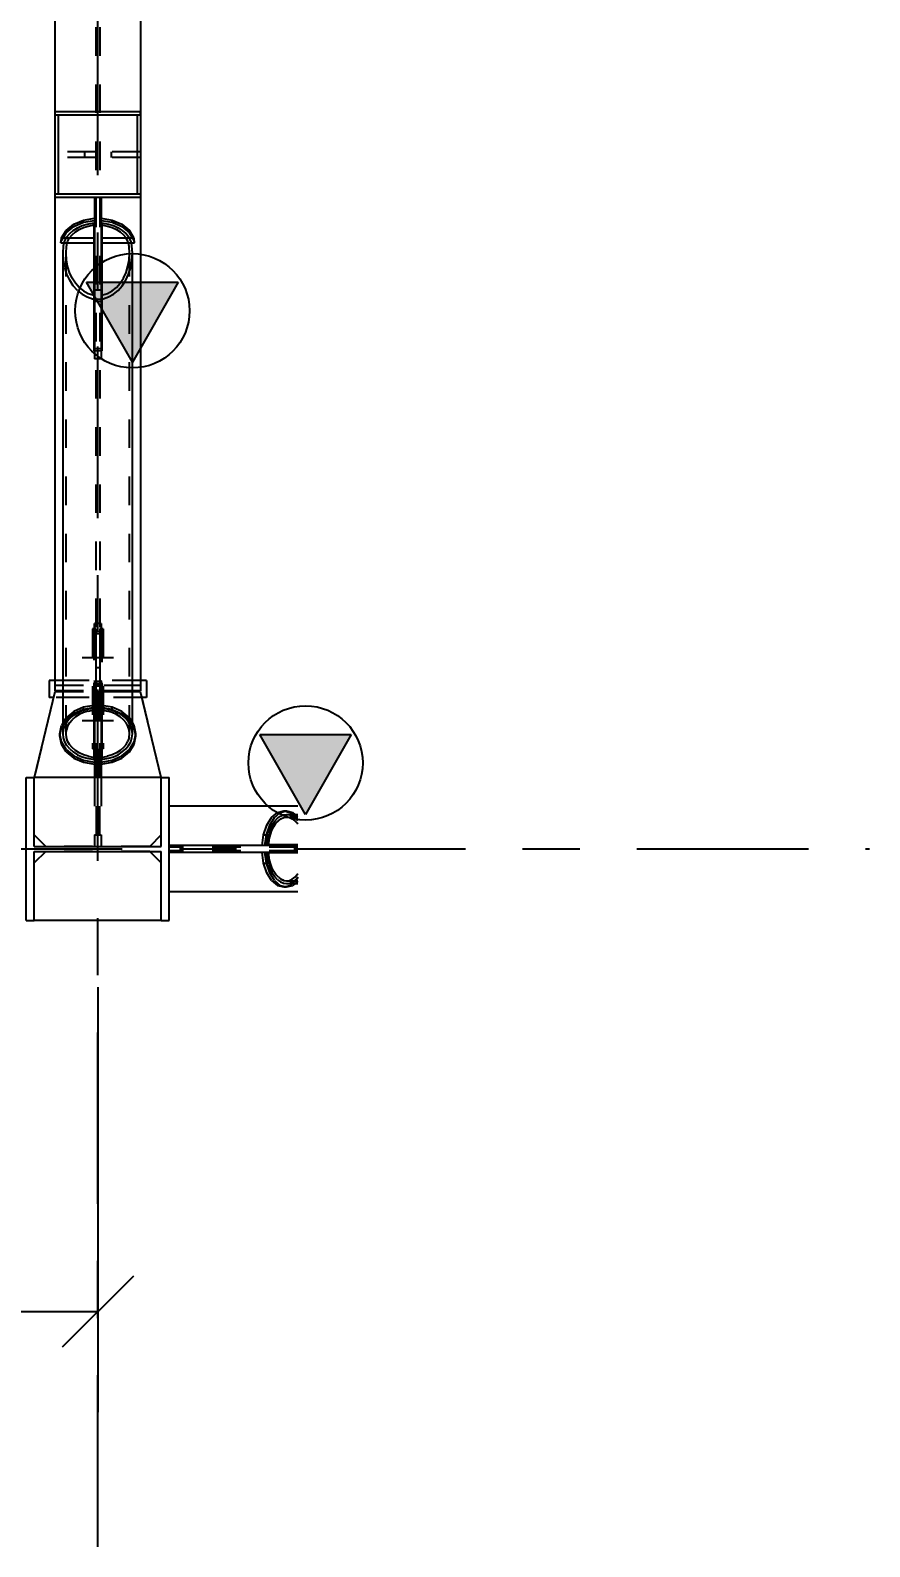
# Model space of a CAD drawing. Header units: millimetres. Extents: x 0 to 594, y 0 to 420.
# Drawn here: x 536.05 to 550.73, y 288.24 to 314.78 of the extents above; entities that cross this region are included whole.
import ezdxf

# ---------------------------------------------------------------- set-up
doc = ezdxf.new("R2010")
doc.units = ezdxf.units.MM
doc.header["$MEASUREMENT"] = 0
for name, pattern in [('XKITLINE00', [0]), ('XKITLINE02', [4, 2, -2]), ('XKITLINE03', [6, 3, -1, 1, -1]), ('XKITLINE04', [3, 0.5, -0.5, 0.5, -0.5, 0.5, -0.5])]:
    doc.linetypes.add(name, pattern=pattern)
for name, color, linetype in [('dimension', 7, 'Continuous'), ('grid', 7, 'Continuous'), ('part1', 7, 'Continuous')]:
    doc.layers.add(name, color=color, linetype=linetype)
doc.styles.add('STYLE_1', font='ARIAL.TTF', dxfattribs={"height": 0.2})

# ---------------------------------------------------------------- blocks, each defined once
blk = doc.blocks.new('*D34')
at = {"layer": 'dimension', "color": 1, "linetype": 'XKITLINE00'}
for p, q in [((550.668, 1440.434), (550.668, 1429.75)), ((563.668, 1437.188), (563.668, 1429.75)), ((551.29, 1432.132), (550.046, 1430.888)), ((564.29, 1432.132), (563.046, 1430.888)), ((550.668, 1431.51), (563.668, 1431.51))]:
    blk.add_line(p, q, dxfattribs=at)
at = {"layer": 'dimension', "color": 1, "style": 'STYLE_1', "width": 0.9}
blk.add_text('1300', height=2.2, dxfattribs=at).set_placement((553.905, 1432.55))
blk = doc.blocks.new('*D35')
at = {"layer": 'grid', "color": 4, "linetype": 'XKITLINE03'}
blk.add_line((563.668, 1427.395), (563.668, 1483.374), dxfattribs=at)
blk = doc.blocks.new('*D36')
at = {"layer": 'grid', "color": 4, "linetype": 'XKITLINE03'}
blk.add_line((525.097, 1439.605), (577.167, 1439.605), dxfattribs=at)
blk = doc.blocks.new('*D38')
at = {"layer": 'part1', "color": 0, "linetype": 'XKITLINE00'}
for p, q in [((562.418, 1438.355), (562.418, 1440.855)), ((562.418, 1440.855), (562.558, 1440.855)), ((562.558, 1439.65), (562.558, 1440.855)), ((564.778, 1440.855), (564.918, 1440.855)), ((564.778, 1439.65), (564.778, 1440.855)), ((564.918, 1438.355), (564.918, 1440.855)), ((562.558, 1439.65), (564.778, 1439.65)), ((562.558, 1439.56), (564.778, 1439.56)), ((562.558, 1438.355), (562.558, 1439.56)), ((564.778, 1438.355), (564.778, 1439.56)), ((562.418, 1438.355), (562.558, 1438.355)), ((564.778, 1438.355), (564.918, 1438.355))]:
    blk.add_line(p, q, dxfattribs=at)
blk = doc.blocks.new('*D75')
at = {"layer": 'part1', "color": 2, "linetype": 'XKITLINE04'}
for p, q in [((562.918, 1467.385), (562.918, 1442.375)), ((564.418, 1467.385), (562.918, 1467.385)), ((562.918, 1467.305), (562.918, 1467.295)), ((563.701, 1467.295), (562.918, 1467.295)), ((563.636, 1467.385), (563.063, 1467.385)), ((564.273, 1467.295), (563.063, 1467.295)), ((564.273, 1467.385), (563.636, 1467.385)), ((563.636, 1467.305), (563.636, 1466.985)), ((563.701, 1467.305), (563.636, 1467.305)), ((563.701, 1467.285), (563.636, 1467.285)), ((563.701, 1467.305), (563.701, 1466.985)), ((564.418, 1467.295), (563.701, 1467.295)), ((564.418, 1467.295), (564.418, 1442.375)), ((563.636, 1466.985), (563.636, 1466.989)), ((563.636, 1466.985), (563.636, 1442.455)), ((563.701, 1466.985), (563.636, 1466.985)), ((563.701, 1466.985), (563.701, 1466.989)), ((563.701, 1466.985), (563.701, 1442.455)), ((562.918, 1462.005), (562.918, 1460.505)), ((562.918, 1452.505), (562.918, 1451.005)), ((564.418, 1452.505), (564.418, 1451.005)), ((563.701, 1442.775), (563.636, 1442.775)), ((564.418, 1442.775), (564.418, 1442.465)), ((564.418, 1442.465), (562.918, 1442.465)), ((563.728, 1442.465), (563.608, 1442.465)), ((563.701, 1442.475), (563.636, 1442.475)), ((563.701, 1442.455), (563.636, 1442.455)), ((564.273, 1442.465), (563.738, 1442.465)), ((564.418, 1442.455), (564.418, 1442.465)), ((564.418, 1442.375), (562.918, 1442.375)), ((563.608, 1442.375), (563.636, 1442.375)), ((563.728, 1442.375), (563.701, 1442.375)), ((564.273, 1442.375), (563.738, 1442.375))]:
    blk.add_line(p, q, dxfattribs=at)
at = {"layer": 'part1', "color": 0, "linetype": 'XKITLINE00'}
for p, q in [((562.918, 1467.385), (562.918, 1462.005)), ((563.063, 1467.385), (562.918, 1467.385)), ((563.063, 1467.295), (562.918, 1467.295)), ((564.418, 1467.385), (564.273, 1467.385)), ((564.418, 1467.295), (564.273, 1467.295)), ((564.418, 1467.385), (564.418, 1462.005)), ((563.668, 1464.385), (562.868, 1465.785)), ((562.868, 1465.785), (564.468, 1465.785)), ((564.468, 1465.785), (563.668, 1464.385)), ((562.918, 1460.505), (562.918, 1452.505)), ((564.418, 1460.505), (564.418, 1452.505)), ((562.918, 1451.005), (562.918, 1442.375)), ((564.418, 1451.005), (564.418, 1442.375)), ((563.063, 1442.465), (562.918, 1442.465)), ((563.608, 1442.465), (563.598, 1442.465)), ((563.738, 1442.465), (563.728, 1442.465)), ((564.418, 1442.465), (564.273, 1442.465)), ((563.063, 1442.375), (562.918, 1442.375)), ((563.608, 1442.375), (563.598, 1442.375)), ((563.738, 1442.375), (563.728, 1442.375)), ((564.418, 1442.375), (564.273, 1442.375))]:
    blk.add_line(p, q, dxfattribs=at)
blk.add_circle((563.668, 1465.285), 1, dxfattribs=at)
at = {"layer": 'part1', "color": 0}
blk.add_solid([(562.868, 1465.785), (564.468, 1465.785), (562.868, 1465.785), (563.668, 1464.385)], dxfattribs=at)
blk = doc.blocks.new('*D80')
at = {"layer": 'part1', "color": 0, "linetype": 'XKITLINE00'}
for p, q in [((562.918, 1452.505), (562.918, 1451.005)), ((564.418, 1452.505), (562.918, 1452.505)), ((562.978, 1452.445), (562.978, 1451.065)), ((564.358, 1452.445), (562.978, 1452.445)), ((564.358, 1452.445), (564.358, 1451.065)), ((564.418, 1452.505), (564.418, 1451.005)), ((564.418, 1451.005), (562.918, 1451.005)), ((564.358, 1451.065), (562.978, 1451.065))]:
    blk.add_line(p, q, dxfattribs=at)
at = {"layer": 'part1', "color": 2, "linetype": 'XKITLINE04'}
for p, q in [((562.978, 1452.445), (562.918, 1452.445)), ((564.418, 1452.445), (564.358, 1452.445)), ((564.418, 1452.445), (564.418, 1452.505)), ((562.978, 1451.065), (562.918, 1451.065)), ((564.418, 1451.065), (564.358, 1451.065))]:
    blk.add_line(p, q, dxfattribs=at)
blk = doc.blocks.new('*D94')
at = {"layer": 'part1', "color": 0, "linetype": 'XKITLINE02'}
blk.add_line((563.393, 1441.855), (563.943, 1441.855), dxfattribs=at)
blk.add_line((563.393, 1441.855), (563.943, 1441.855), dxfattribs=at)
blk.add_line((563.393, 1441.855), (563.943, 1441.855), dxfattribs=at)
blk = doc.blocks.new('*D95')
at = {"layer": 'part1', "color": 0, "linetype": 'XKITLINE02'}
blk.add_line((563.393, 1442.955), (563.943, 1442.955), dxfattribs=at)
blk.add_line((563.393, 1442.955), (563.943, 1442.955), dxfattribs=at)
blk.add_line((563.393, 1442.955), (563.943, 1442.955), dxfattribs=at)
blk = doc.blocks.new('*D96')
at = {"layer": 'part1', "color": 2, "linetype": 'XKITLINE04'}
for p, q in [((563.638, 1442.355), (563.638, 1439.65)), ((563.638, 1442.355), (563.698, 1442.355)), ((563.638, 1442.355), (563.698, 1442.355)), ((563.698, 1442.355), (563.698, 1439.65)), ((563.638, 1442.055), (563.698, 1442.055)), ((563.638, 1442.055), (563.698, 1442.055)), ((563.638, 1439.85), (563.698, 1439.85)), ((563.638, 1439.85), (563.698, 1439.85)), ((563.638, 1439.65), (563.698, 1439.65)), ((563.638, 1439.65), (563.698, 1439.65))]:
    blk.add_line(p, q, dxfattribs=at)
blk = doc.blocks.new('*D97')
at = {"layer": 'part1', "color": 2, "linetype": 'XKITLINE04'}
for p, q in [((562.918, 1442.355), (562.558, 1440.855)), ((564.418, 1442.355), (562.918, 1442.355)), ((564.778, 1440.855), (564.418, 1442.355)), ((562.558, 1439.85), (562.558, 1440.855)), ((564.778, 1439.85), (564.778, 1440.855)), ((562.758, 1439.65), (562.558, 1439.85)), ((564.778, 1439.85), (564.578, 1439.65)), ((564.578, 1439.65), (562.758, 1439.65))]:
    blk.add_line(p, q, dxfattribs=at)
blk = doc.blocks.new('*D98')
at = {"layer": 'part1', "color": 2, "linetype": 'XKITLINE04'}
for p, q in [((562.818, 1442.555), (562.818, 1442.255)), ((564.518, 1442.555), (562.818, 1442.555)), ((564.518, 1442.555), (564.518, 1442.255)), ((564.518, 1442.255), (562.818, 1442.255))]:
    blk.add_line(p, q, dxfattribs=at)
blk = doc.blocks.new('*D99')
at = {"layer": 'part1', "color": 2, "linetype": 'XKITLINE04'}
for p, q in [((563.576, 1443.455), (563.576, 1441.355)), ((563.636, 1443.455), (563.576, 1443.455)), ((563.636, 1443.455), (563.636, 1441.355)), ((563.636, 1441.355), (563.576, 1441.355))]:
    blk.add_line(p, q, dxfattribs=at)
blk = doc.blocks.new('*D100')
at = {"layer": 'part1', "color": 2, "linetype": 'XKITLINE04'}
for p, q in [((563.701, 1443.455), (563.701, 1441.355)), ((563.761, 1443.455), (563.701, 1443.455)), ((563.761, 1443.455), (563.761, 1441.355)), ((563.761, 1441.355), (563.701, 1441.355))]:
    blk.add_line(p, q, dxfattribs=at)
blk = doc.blocks.new('*D101')
at = {"layer": 'part1', "color": 2, "linetype": 'XKITLINE04'}
for p, q in [((563.636, 1451.805), (562.918, 1451.805)), ((562.918, 1451.805), (562.918, 1451.705)), ((563.436, 1451.805), (563.436, 1451.705)), ((563.636, 1451.805), (563.636, 1451.705)), ((563.636, 1451.705), (562.918, 1451.705))]:
    blk.add_line(p, q, dxfattribs=at)
blk = doc.blocks.new('*D102')
at = {"layer": 'part1', "color": 2, "linetype": 'XKITLINE04'}
for p, q in [((564.418, 1451.805), (563.701, 1451.805)), ((563.701, 1451.805), (563.701, 1451.705)), ((563.901, 1451.805), (563.901, 1451.705)), ((564.418, 1451.805), (564.418, 1451.705)), ((564.418, 1451.705), (563.701, 1451.705))]:
    blk.add_line(p, q, dxfattribs=at)
blk = doc.blocks.new('*D123')
at = {"layer": 'part1', "color": 2, "linetype": 'XKITLINE04'}
for p, q in [((564.418, 1452.505), (562.918, 1452.505)), ((562.918, 1452.505), (562.918, 1451.005)), ((564.418, 1452.505), (564.418, 1451.005)), ((564.418, 1451.005), (562.918, 1451.005))]:
    blk.add_line(p, q, dxfattribs=at)
blk = doc.blocks.new('*D124')
at = {"layer": 'part1', "color": 0, "linetype": 'XKITLINE00'}
for p, q in [((562.918, 1442.355), (562.558, 1440.855)), ((563.063, 1442.355), (562.918, 1442.355)), ((563.608, 1442.355), (563.598, 1442.355)), ((563.738, 1442.355), (563.728, 1442.355)), ((564.418, 1442.355), (564.273, 1442.355)), ((564.778, 1440.855), (564.418, 1442.355))]:
    blk.add_line(p, q, dxfattribs=at)
at = {"layer": 'part1', "color": 2, "linetype": 'XKITLINE04'}
for p, q in [((564.418, 1442.355), (562.918, 1442.355)), ((563.728, 1442.355), (563.608, 1442.355)), ((564.273, 1442.355), (563.738, 1442.355)), ((562.558, 1439.85), (562.558, 1440.855)), ((564.778, 1439.85), (564.778, 1440.855)), ((562.758, 1439.65), (562.558, 1439.85)), ((564.778, 1439.85), (564.578, 1439.65)), ((564.578, 1439.65), (562.758, 1439.65))]:
    blk.add_line(p, q, dxfattribs=at)
blk = doc.blocks.new('*D125')
at = {"layer": 'part1', "color": 0, "linetype": 'XKITLINE00'}
for p, q in [((562.818, 1442.555), (562.818, 1442.255)), ((562.918, 1442.555), (562.818, 1442.555)), ((564.518, 1442.555), (564.418, 1442.555)), ((564.518, 1442.555), (564.518, 1442.255)), ((562.894, 1442.255), (562.818, 1442.255)), ((564.518, 1442.255), (564.442, 1442.255))]:
    blk.add_line(p, q, dxfattribs=at)
at = {"layer": 'part1', "color": 2, "linetype": 'XKITLINE04'}
for p, q in [((564.418, 1442.555), (562.918, 1442.555)), ((564.442, 1442.255), (562.894, 1442.255))]:
    blk.add_line(p, q, dxfattribs=at)
blk = doc.blocks.new('*D126')
at = {"layer": 'part1', "color": 2, "linetype": 'XKITLINE04'}
for p, q in [((564.778, 1440.855), (562.558, 1440.855)), ((562.558, 1439.85), (562.558, 1440.855)), ((564.778, 1439.85), (564.778, 1440.855)), ((562.758, 1439.65), (562.558, 1439.85)), ((564.778, 1439.85), (564.578, 1439.65)), ((564.578, 1439.65), (562.758, 1439.65))]:
    blk.add_line(p, q, dxfattribs=at)
blk = doc.blocks.new('*D144')
at = {"layer": 'part1', "color": 0, "linetype": 'XKITLINE00'}
for p, q in [((567.302, 1440.21), (566.502, 1441.61)), ((566.502, 1441.61), (568.102, 1441.61)), ((568.102, 1441.61), (567.302, 1440.21))]:
    blk.add_line(p, q, dxfattribs=at)
at = {"layer": 'part1', "color": 2, "linetype": 'XKITLINE04'}
for p, q in [((566.725, 1440.032), (566.767, 1440.094)), ((566.767, 1440.094), (566.813, 1440.144)), ((566.783, 1440.054), (566.826, 1440.099)), ((566.813, 1440.144), (566.863, 1440.18)), ((566.826, 1440.099), (566.872, 1440.132)), ((566.863, 1440.18), (566.916, 1440.202)), ((566.872, 1440.132), (566.92, 1440.153)), ((566.916, 1440.202), (566.97, 1440.21)), ((566.92, 1440.153), (566.97, 1440.16)), ((566.97, 1440.21), (567.024, 1440.202)), ((566.97, 1440.21), (567.167, 1440.21)), ((566.97, 1440.16), (567.019, 1440.153)), ((566.97, 1440.16), (567.167, 1440.16)), ((567.019, 1440.153), (567.068, 1440.132)), ((567.024, 1440.202), (567.076, 1440.18)), ((567.068, 1440.132), (567.114, 1440.099)), ((567.127, 1440.144), (567.076, 1440.18)), ((567.156, 1440.054), (567.114, 1440.099)), ((567.167, 1440.1), (567.127, 1440.144)), ((566.641, 1439.791), (566.662, 1439.879)), ((566.662, 1439.879), (566.69, 1439.96)), ((566.668, 1439.776), (566.687, 1439.856)), ((566.687, 1439.856), (566.713, 1439.931)), ((566.69, 1439.96), (566.725, 1440.032)), ((566.713, 1439.931), (566.746, 1439.997)), ((566.746, 1439.997), (566.783, 1440.054)), ((567.167, 1440.036), (567.156, 1440.054)), ((566.627, 1439.675), (566.628, 1439.699)), ((567.167, 1439.675), (566.627, 1439.675)), ((566.628, 1439.51), (566.627, 1439.535)), ((567.167, 1439.535), (566.627, 1439.535)), ((566.628, 1439.699), (566.641, 1439.791)), ((566.656, 1439.675), (566.657, 1439.691)), ((566.657, 1439.518), (566.656, 1439.535)), ((566.657, 1439.691), (566.668, 1439.776)), ((566.641, 1439.418), (566.628, 1439.51)), ((566.662, 1439.33), (566.641, 1439.418)), ((566.668, 1439.433), (566.657, 1439.518)), ((566.69, 1439.249), (566.662, 1439.33)), ((566.687, 1439.353), (566.668, 1439.433)), ((566.713, 1439.278), (566.687, 1439.353)), ((566.746, 1439.212), (566.713, 1439.278)), ((566.725, 1439.177), (566.69, 1439.249)), ((566.767, 1439.115), (566.725, 1439.177)), ((566.783, 1439.156), (566.746, 1439.212)), ((566.813, 1439.065), (566.767, 1439.115)), ((566.826, 1439.11), (566.783, 1439.156)), ((566.813, 1439.065), (566.863, 1439.029)), ((566.826, 1439.11), (566.872, 1439.077)), ((566.863, 1439.029), (566.916, 1439.007)), ((566.872, 1439.077), (566.92, 1439.056)), ((566.916, 1439.007), (566.97, 1439)), ((566.92, 1439.056), (566.97, 1439.05)), ((566.97, 1439.05), (567.019, 1439.056)), ((566.97, 1439.05), (567.167, 1439.05)), ((566.97, 1439), (567.024, 1439.007)), ((566.97, 1439), (567.167, 1439)), ((567.019, 1439.056), (567.068, 1439.077)), ((567.024, 1439.007), (567.076, 1439.029)), ((567.068, 1439.077), (567.114, 1439.11)), ((567.127, 1439.065), (567.076, 1439.029)), ((567.114, 1439.11), (567.156, 1439.156)), ((567.127, 1439.065), (567.167, 1439.109)), ((567.156, 1439.156), (567.167, 1439.173))]:
    blk.add_line(p, q, dxfattribs=at)
at = {"layer": 'part1', "color": 0, "linetype": 'XKITLINE00'}
blk.add_circle((567.302, 1441.11), 1, dxfattribs=at)
at = {"layer": 'part1', "color": 0}
blk.add_solid([(566.502, 1441.61), (568.102, 1441.61), (566.502, 1441.61), (567.302, 1440.21)], dxfattribs=at)
blk = doc.blocks.new('*D145')
at = {"layer": 'part1', "color": 0, "linetype": 'XKITLINE00'}
for p, q in [((567.302, 1440.21), (566.502, 1441.61)), ((566.502, 1441.61), (568.102, 1441.61)), ((568.102, 1441.61), (567.302, 1440.21)), ((566.725, 1440.032), (566.767, 1440.094)), ((566.767, 1440.094), (566.813, 1440.144)), ((566.813, 1440.144), (566.863, 1440.18)), ((566.863, 1440.18), (566.916, 1440.202)), ((566.916, 1440.202), (566.97, 1440.21)), ((566.97, 1440.21), (567.167, 1440.21)), ((566.641, 1439.791), (566.662, 1439.879)), ((566.662, 1439.879), (566.69, 1439.96)), ((566.69, 1439.96), (566.725, 1440.032)), ((566.627, 1439.675), (566.628, 1439.699)), ((567.167, 1439.675), (566.627, 1439.675)), ((566.628, 1439.51), (566.627, 1439.535)), ((567.167, 1439.535), (566.627, 1439.535)), ((566.628, 1439.699), (566.641, 1439.791)), ((566.641, 1439.418), (566.628, 1439.51)), ((566.662, 1439.33), (566.641, 1439.418)), ((566.69, 1439.249), (566.662, 1439.33)), ((566.725, 1439.177), (566.69, 1439.249)), ((566.767, 1439.115), (566.725, 1439.177)), ((566.813, 1439.065), (566.767, 1439.115)), ((566.813, 1439.065), (566.863, 1439.029)), ((566.863, 1439.029), (566.916, 1439.007)), ((566.916, 1439.007), (566.97, 1439)), ((566.97, 1439), (567.167, 1439))]:
    blk.add_line(p, q, dxfattribs=at)
at = {"layer": 'part1', "color": 2, "linetype": 'XKITLINE04'}
for p, q in [((566.783, 1440.054), (566.826, 1440.099)), ((566.826, 1440.099), (566.872, 1440.132)), ((566.872, 1440.132), (566.92, 1440.153)), ((566.92, 1440.153), (566.97, 1440.16)), ((566.97, 1440.21), (567.024, 1440.202)), ((566.97, 1440.16), (567.167, 1440.16)), ((566.97, 1440.16), (567.019, 1440.153)), ((567.068, 1440.132), (567.019, 1440.153)), ((567.024, 1440.202), (567.076, 1440.18)), ((567.068, 1440.132), (567.114, 1440.099)), ((567.127, 1440.144), (567.076, 1440.18)), ((567.156, 1440.054), (567.114, 1440.099)), ((567.167, 1440.1), (567.127, 1440.144)), ((566.668, 1439.776), (566.687, 1439.856)), ((566.687, 1439.856), (566.713, 1439.931)), ((566.713, 1439.931), (566.746, 1439.997)), ((566.746, 1439.997), (566.783, 1440.054)), ((567.167, 1440.036), (567.156, 1440.054)), ((566.656, 1439.675), (566.657, 1439.691)), ((566.657, 1439.518), (566.656, 1439.535)), ((566.657, 1439.691), (566.668, 1439.776)), ((566.668, 1439.433), (566.657, 1439.518)), ((566.687, 1439.353), (566.668, 1439.433)), ((566.713, 1439.278), (566.687, 1439.353)), ((566.746, 1439.212), (566.713, 1439.278)), ((566.783, 1439.156), (566.746, 1439.212)), ((566.826, 1439.11), (566.783, 1439.156)), ((566.826, 1439.11), (566.872, 1439.077)), ((566.92, 1439.056), (566.872, 1439.077)), ((566.92, 1439.056), (566.97, 1439.05)), ((566.97, 1439.05), (567.019, 1439.056)), ((566.97, 1439.05), (567.167, 1439.05)), ((566.97, 1439), (567.024, 1439.007)), ((567.019, 1439.056), (567.068, 1439.077)), ((567.024, 1439.007), (567.076, 1439.029)), ((567.068, 1439.077), (567.114, 1439.11)), ((567.127, 1439.065), (567.076, 1439.029)), ((567.114, 1439.11), (567.156, 1439.156)), ((567.127, 1439.065), (567.167, 1439.109)), ((567.156, 1439.156), (567.167, 1439.173))]:
    blk.add_line(p, q, dxfattribs=at)
at = {"layer": 'part1', "color": 0, "linetype": 'XKITLINE00'}
blk.add_circle((567.302, 1441.11), 1, dxfattribs=at)
at = {"layer": 'part1', "color": 0}
blk.add_solid([(566.502, 1441.61), (568.102, 1441.61), (566.502, 1441.61), (567.302, 1440.21)], dxfattribs=at)
blk = doc.blocks.new('*D146')
at = {"layer": 'part1', "color": 0, "linetype": 'XKITLINE00'}
for p, q in [((562.758, 1439.56), (562.558, 1439.36)), ((564.778, 1439.36), (564.578, 1439.56)), ((564.778, 1438.355), (562.558, 1438.355))]:
    blk.add_line(p, q, dxfattribs=at)
at = {"layer": 'part1', "color": 2, "linetype": 'XKITLINE04'}
for p, q in [((564.578, 1439.56), (562.758, 1439.56)), ((562.558, 1438.355), (562.558, 1439.36)), ((564.778, 1438.355), (564.778, 1439.36))]:
    blk.add_line(p, q, dxfattribs=at)
blk = doc.blocks.new('*D147')
at = {"layer": 'part1', "color": 0, "linetype": 'XKITLINE00'}
for p, q in [((564.778, 1440.855), (562.558, 1440.855)), ((562.758, 1439.65), (562.558, 1439.85)), ((564.778, 1439.85), (564.578, 1439.65))]:
    blk.add_line(p, q, dxfattribs=at)
at = {"layer": 'part1', "color": 2, "linetype": 'XKITLINE04'}
for p, q in [((562.558, 1439.85), (562.558, 1440.855)), ((564.778, 1439.85), (564.778, 1440.855)), ((564.578, 1439.65), (562.758, 1439.65))]:
    blk.add_line(p, q, dxfattribs=at)
blk = doc.blocks.new('*D148')
at = {"layer": 'part1', "color": 0, "linetype": 'XKITLINE00'}
for p, q in [((564.918, 1439.545), (564.918, 1439.665)), ((567.167, 1439.665), (564.918, 1439.665)), ((567.167, 1439.545), (564.918, 1439.545))]:
    blk.add_line(p, q, dxfattribs=at)
at = {"layer": 'part1', "color": 2, "linetype": 'XKITLINE04'}
for p, q in [((564.918, 1439.545), (564.918, 1439.665)), ((565.118, 1439.545), (565.118, 1439.665))]:
    blk.add_line(p, q, dxfattribs=at)
blk = doc.blocks.new('*D149')
at = {"layer": 'part1', "color": 2, "linetype": 'XKITLINE04'}
for p, q in [((567.167, 1439.665), (564.918, 1439.665)), ((564.918, 1439.545), (564.918, 1439.665)), ((564.918, 1439.545), (564.918, 1439.665)), ((567.167, 1439.545), (564.918, 1439.545)), ((565.118, 1439.545), (565.118, 1439.665))]:
    blk.add_line(p, q, dxfattribs=at)
blk = doc.blocks.new('*D150')
at = {"layer": 'part1', "color": 0, "linetype": 'XKITLINE00'}
for p, q in [((567.167, 1440.355), (564.918, 1440.355)), ((567.167, 1438.855), (564.918, 1438.855))]:
    blk.add_line(p, q, dxfattribs=at)
at = {"layer": 'part1', "color": 2, "linetype": 'XKITLINE04'}
for p, q in [((564.918, 1438.855), (564.918, 1440.355)), ((567.167, 1439.637), (564.918, 1439.637)), ((567.167, 1439.572), (564.918, 1439.572))]:
    blk.add_line(p, q, dxfattribs=at)
blk = doc.blocks.new('*D151')
at = {"layer": 'part1', "color": 0, "linetype": 'XKITLINE00'}
for p, q in [((566.569, 1439.354), (566.542, 1439.545)), ((566.618, 1439.354), (566.592, 1439.545)), ((566.626, 1439.185), (566.569, 1439.354)), ((566.569, 1439.354), (566.618, 1439.354)), ((566.675, 1439.185), (566.618, 1439.354)), ((566.708, 1439.053), (566.626, 1439.185)), ((566.758, 1439.053), (566.675, 1439.185)), ((566.708, 1439.053), (566.81, 1438.968)), ((566.758, 1439.053), (566.859, 1438.968)), ((567.118, 1439), (567.08, 1438.968)), ((566.81, 1438.968), (566.92, 1438.94)), ((566.859, 1438.968), (566.97, 1438.94)), ((566.92, 1438.94), (566.97, 1438.94)), ((566.97, 1438.94), (567.08, 1438.968))]:
    blk.add_line(p, q, dxfattribs=at)
at = {"layer": 'part1', "color": 2, "linetype": 'XKITLINE04'}
for p, q in [((567.167, 1439.545), (566.542, 1439.545)), ((567.132, 1439.053), (567.031, 1438.968)), ((567.167, 1439.041), (567.118, 1439)), ((567.167, 1439.109), (567.132, 1439.053)), ((566.92, 1438.94), (567.031, 1438.968))]:
    blk.add_line(p, q, dxfattribs=at)
blk = doc.blocks.new('*D152')
at = {"layer": 'part1', "color": 0, "linetype": 'XKITLINE00'}
for p, q in [((566.626, 1440.024), (566.708, 1440.156)), ((566.675, 1440.024), (566.758, 1440.156)), ((566.708, 1440.156), (566.81, 1440.241)), ((566.758, 1440.156), (566.859, 1440.241)), ((566.81, 1440.241), (566.92, 1440.27)), ((566.859, 1440.241), (566.97, 1440.27)), ((566.92, 1440.27), (566.97, 1440.27)), ((566.97, 1440.27), (567.08, 1440.241)), ((567.118, 1440.21), (567.08, 1440.241)), ((566.542, 1439.665), (566.569, 1439.855)), ((566.569, 1439.855), (566.626, 1440.024)), ((566.569, 1439.855), (566.618, 1439.855)), ((566.592, 1439.665), (566.618, 1439.855)), ((566.618, 1439.855), (566.675, 1440.024))]:
    blk.add_line(p, q, dxfattribs=at)
at = {"layer": 'part1', "color": 2, "linetype": 'XKITLINE04'}
for p, q in [((566.92, 1440.27), (567.031, 1440.241)), ((567.132, 1440.156), (567.031, 1440.241)), ((567.167, 1440.168), (567.118, 1440.21)), ((567.167, 1440.1), (567.132, 1440.156)), ((567.167, 1439.665), (566.542, 1439.665))]:
    blk.add_line(p, q, dxfattribs=at)
blk = doc.blocks.new('*D153')
at = {"layer": 'part1', "color": 2, "linetype": 'XKITLINE04'}
for p, q in [((567.167, 1439.545), (566.542, 1439.545)), ((566.569, 1439.354), (566.542, 1439.545)), ((566.618, 1439.354), (566.592, 1439.545)), ((566.626, 1439.185), (566.569, 1439.354)), ((566.569, 1439.354), (566.618, 1439.354)), ((566.675, 1439.185), (566.618, 1439.354)), ((566.708, 1439.053), (566.626, 1439.185)), ((566.758, 1439.053), (566.675, 1439.185)), ((566.708, 1439.053), (566.81, 1438.968)), ((566.758, 1439.053), (566.859, 1438.968)), ((567.132, 1439.053), (567.031, 1438.968)), ((567.167, 1439.041), (567.08, 1438.968)), ((567.167, 1439.109), (567.132, 1439.053)), ((566.81, 1438.968), (566.92, 1438.94)), ((566.859, 1438.968), (566.97, 1438.94)), ((566.92, 1438.94), (567.031, 1438.968)), ((566.92, 1438.94), (566.97, 1438.94)), ((566.97, 1438.94), (567.08, 1438.968))]:
    blk.add_line(p, q, dxfattribs=at)
blk = doc.blocks.new('*D154')
at = {"layer": 'part1', "color": 2, "linetype": 'XKITLINE04'}
for p, q in [((566.626, 1440.024), (566.708, 1440.156)), ((566.675, 1440.024), (566.758, 1440.156)), ((566.708, 1440.156), (566.81, 1440.241)), ((566.758, 1440.156), (566.859, 1440.241)), ((566.81, 1440.241), (566.92, 1440.27)), ((566.859, 1440.241), (566.97, 1440.27)), ((566.92, 1440.27), (567.031, 1440.241)), ((566.92, 1440.27), (566.97, 1440.27)), ((566.97, 1440.27), (567.08, 1440.241)), ((567.132, 1440.156), (567.031, 1440.241)), ((567.167, 1440.168), (567.08, 1440.241)), ((567.167, 1440.1), (567.132, 1440.156)), ((566.542, 1439.665), (566.569, 1439.855)), ((566.569, 1439.855), (566.626, 1440.024)), ((566.569, 1439.855), (566.618, 1439.855)), ((566.592, 1439.665), (566.618, 1439.855)), ((566.618, 1439.855), (566.675, 1440.024)), ((567.167, 1439.665), (566.542, 1439.665))]:
    blk.add_line(p, q, dxfattribs=at)
blk = doc.blocks.new('*D155')
at = {"layer": 'part1', "color": 2, "linetype": 'XKITLINE04'}
for p, q in [((563.179, 1450.376), (563.24, 1450.43)), ((563.24, 1450.43), (563.313, 1450.476)), ((563.276, 1450.403), (563.342, 1450.446)), ((563.313, 1450.476), (563.394, 1450.513)), ((563.342, 1450.446), (563.416, 1450.48)), ((563.394, 1450.513), (563.481, 1450.54)), ((563.416, 1450.48), (563.497, 1450.505)), ((563.481, 1450.54), (563.574, 1450.557)), ((563.497, 1450.505), (563.581, 1450.52)), ((563.574, 1450.557), (563.598, 1450.558)), ((563.581, 1450.52), (563.598, 1450.521)), ((563.598, 1450.558), (563.598, 1449.298)), ((563.738, 1450.558), (563.763, 1450.557)), ((563.738, 1450.558), (563.738, 1449.221)), ((563.738, 1450.521), (563.755, 1450.52)), ((563.755, 1450.52), (563.84, 1450.505)), ((563.763, 1450.557), (563.855, 1450.54)), ((563.84, 1450.505), (563.92, 1450.48)), ((563.855, 1450.54), (563.943, 1450.513)), ((563.92, 1450.48), (563.994, 1450.446)), ((563.943, 1450.513), (564.024, 1450.476)), ((563.994, 1450.446), (564.061, 1450.403)), ((564.024, 1450.476), (564.096, 1450.43)), ((564.096, 1450.43), (564.158, 1450.376)), ((563.08, 1450.209), (563.093, 1450.249)), ((563.093, 1450.249), (563.129, 1450.315)), ((563.129, 1450.315), (563.179, 1450.376)), ((563.131, 1450.209), (563.14, 1450.238)), ((563.14, 1450.238), (563.174, 1450.298)), ((563.174, 1450.298), (563.219, 1450.354)), ((563.219, 1450.354), (563.276, 1450.403)), ((563.738, 1450.299), (563.738, 1450.209)), ((564.061, 1450.403), (564.117, 1450.354)), ((564.162, 1450.299), (564.117, 1450.354)), ((564.207, 1450.315), (564.158, 1450.376)), ((564.163, 1450.298), (564.162, 1450.299)), ((564.196, 1450.238), (564.163, 1450.298)), ((564.205, 1450.209), (564.196, 1450.238)), ((564.244, 1450.249), (564.207, 1450.315)), ((564.257, 1450.209), (564.244, 1450.249)), ((563.113, 1441.622), (563.113, 1450.031)), ((564.223, 1441.622), (564.223, 1450.031)), ((563.668, 1449.225), (563.608, 1449.221)), ((563.668, 1449.187), (563.608, 1449.184)), ((563.728, 1449.221), (563.668, 1449.225)), ((563.728, 1449.184), (563.668, 1449.187)), ((563.738, 1449.298), (563.738, 1449.231)), ((563.668, 1448.356), (563.608, 1448.359)), ((563.668, 1448.318), (563.608, 1448.322)), ((563.728, 1448.359), (563.668, 1448.356)), ((563.728, 1448.322), (563.668, 1448.318)), ((563.598, 1443.409), (563.668, 1443.413)), ((563.598, 1443.409), (563.598, 1442.034)), ((563.598, 1443.372), (563.668, 1443.376)), ((563.668, 1443.413), (563.738, 1443.409)), ((563.668, 1443.376), (563.738, 1443.372)), ((563.738, 1443.409), (563.738, 1442.071)), ((563.738, 1443.372), (563.738, 1443.409)), ((563.738, 1443.372), (563.738, 1442.511)), ((563.598, 1442.548), (563.668, 1442.544)), ((563.668, 1442.544), (563.738, 1442.548)), ((563.179, 1441.889), (563.24, 1441.943)), ((563.276, 1441.916), (563.219, 1441.867)), ((563.24, 1441.943), (563.313, 1441.989)), ((563.342, 1441.959), (563.276, 1441.916)), ((563.313, 1441.989), (563.394, 1442.026)), ((563.416, 1441.993), (563.342, 1441.959)), ((563.394, 1442.026), (563.481, 1442.053)), ((563.497, 1442.018), (563.416, 1441.993)), ((563.481, 1442.053), (563.574, 1442.07)), ((563.497, 1442.018), (563.581, 1442.033)), ((563.574, 1442.07), (563.598, 1442.071)), ((563.581, 1442.033), (563.598, 1442.034)), ((563.738, 1442.071), (563.763, 1442.07)), ((563.738, 1442.034), (563.755, 1442.033)), ((563.755, 1442.033), (563.763, 1442.032)), ((563.763, 1442.07), (563.855, 1442.053)), ((563.763, 1442.032), (563.84, 1442.018)), ((563.92, 1441.993), (563.84, 1442.018)), ((563.855, 1442.053), (563.943, 1442.026)), ((563.994, 1441.959), (563.92, 1441.993)), ((563.943, 1442.026), (564.024, 1441.989)), ((564.061, 1441.916), (563.994, 1441.959)), ((564.024, 1441.989), (564.096, 1441.943)), ((564.117, 1441.867), (564.061, 1441.916)), ((564.096, 1441.943), (564.158, 1441.889)), ((563.063, 1441.622), (563.071, 1441.693)), ((563.071, 1441.693), (563.093, 1441.762)), ((563.129, 1441.828), (563.093, 1441.762)), ((563.113, 1441.622), (563.12, 1441.687)), ((563.14, 1441.751), (563.12, 1441.687)), ((563.179, 1441.889), (563.129, 1441.828)), ((563.14, 1441.751), (563.174, 1441.811)), ((563.174, 1441.811), (563.179, 1441.817)), ((563.179, 1441.817), (563.219, 1441.867)), ((564.163, 1441.811), (564.117, 1441.867)), ((564.207, 1441.828), (564.158, 1441.889)), ((564.196, 1441.751), (564.163, 1441.811)), ((564.216, 1441.687), (564.196, 1441.751)), ((564.244, 1441.762), (564.207, 1441.828)), ((564.223, 1441.622), (564.216, 1441.687)), ((564.266, 1441.693), (564.244, 1441.762)), ((564.273, 1441.622), (564.266, 1441.693)), ((563.12, 1441.557), (563.113, 1441.622)), ((563.14, 1441.494), (563.12, 1441.557)), ((563.174, 1441.433), (563.14, 1441.494)), ((563.219, 1441.378), (563.174, 1441.433)), ((564.163, 1441.433), (564.117, 1441.378)), ((564.163, 1441.433), (564.196, 1441.494)), ((564.216, 1441.557), (564.196, 1441.494)), ((564.216, 1441.557), (564.223, 1441.622)), ((563.276, 1441.328), (563.219, 1441.378)), ((563.342, 1441.286), (563.276, 1441.328)), ((563.416, 1441.252), (563.342, 1441.286)), ((563.497, 1441.227), (563.416, 1441.252)), ((563.497, 1441.227), (563.581, 1441.211)), ((563.581, 1441.211), (563.598, 1441.21)), ((563.738, 1441.21), (563.755, 1441.211)), ((563.755, 1441.211), (563.763, 1441.213)), ((563.763, 1441.213), (563.84, 1441.227)), ((563.92, 1441.252), (563.84, 1441.227)), ((563.994, 1441.286), (563.92, 1441.252)), ((564.061, 1441.328), (563.994, 1441.286)), ((564.117, 1441.378), (564.061, 1441.328))]:
    blk.add_line(p, q, dxfattribs=at)
at = {"layer": 'part1', "color": 0, "linetype": 'XKITLINE00'}
for p, q in [((563.063, 1450.031), (563.071, 1450.158)), ((563.071, 1450.158), (563.08, 1450.209)), ((563.08, 1450.209), (563.131, 1450.209)), ((563.113, 1450.031), (563.12, 1450.147)), ((563.12, 1450.147), (563.131, 1450.209)), ((563.598, 1450.209), (563.598, 1448.322)), ((563.738, 1450.209), (563.738, 1449.231)), ((564.205, 1450.209), (564.257, 1450.209)), ((564.216, 1450.147), (564.205, 1450.209)), ((564.223, 1450.031), (564.216, 1450.147)), ((564.266, 1450.158), (564.257, 1450.209)), ((564.273, 1450.031), (564.266, 1450.158)), ((563.063, 1441.622), (563.063, 1450.031)), ((563.071, 1449.905), (563.063, 1450.031)), ((563.093, 1449.782), (563.071, 1449.905)), ((563.12, 1449.916), (563.113, 1450.031)), ((563.14, 1449.803), (563.12, 1449.916)), ((564.196, 1449.803), (564.216, 1449.916)), ((564.216, 1449.916), (564.223, 1450.031)), ((564.244, 1449.782), (564.266, 1449.905)), ((564.266, 1449.905), (564.273, 1450.031)), ((564.273, 1441.622), (564.273, 1450.031)), ((563.129, 1449.665), (563.093, 1449.782)), ((563.179, 1449.557), (563.129, 1449.665)), ((563.174, 1449.695), (563.14, 1449.803)), ((563.219, 1449.596), (563.174, 1449.695)), ((564.117, 1449.596), (564.163, 1449.695)), ((564.158, 1449.557), (564.207, 1449.665)), ((564.163, 1449.695), (564.196, 1449.803)), ((564.207, 1449.665), (564.244, 1449.782)), ((563.24, 1449.461), (563.179, 1449.557)), ((563.276, 1449.508), (563.219, 1449.596)), ((563.313, 1449.378), (563.24, 1449.461)), ((563.342, 1449.432), (563.276, 1449.508)), ((563.313, 1449.378), (563.394, 1449.312)), ((563.342, 1449.432), (563.416, 1449.372)), ((563.416, 1449.372), (563.497, 1449.327)), ((564.273, 1448.123), (563.473, 1449.523)), ((563.473, 1449.523), (565.073, 1449.523)), ((563.84, 1449.327), (563.92, 1449.372)), ((563.92, 1449.372), (563.994, 1449.432)), ((563.943, 1449.312), (564.024, 1449.378)), ((563.994, 1449.432), (564.061, 1449.508)), ((564.024, 1449.378), (564.096, 1449.461)), ((564.061, 1449.508), (564.117, 1449.596)), ((564.096, 1449.461), (564.158, 1449.557)), ((565.073, 1449.523), (564.273, 1448.123)), ((563.394, 1449.312), (563.481, 1449.264)), ((563.481, 1449.264), (563.574, 1449.234)), ((563.497, 1449.327), (563.581, 1449.3)), ((563.574, 1449.234), (563.598, 1449.231)), ((563.581, 1449.3), (563.598, 1449.298)), ((563.608, 1449.221), (563.598, 1449.221)), ((563.608, 1449.184), (563.598, 1449.183)), ((563.738, 1449.221), (563.728, 1449.221)), ((563.738, 1449.183), (563.728, 1449.184)), ((563.738, 1449.298), (563.755, 1449.3)), ((563.738, 1449.231), (563.763, 1449.234)), ((563.738, 1449.231), (563.738, 1448.322)), ((563.755, 1449.3), (563.84, 1449.327)), ((563.763, 1449.234), (563.855, 1449.264)), ((563.855, 1449.264), (563.943, 1449.312)), ((563.608, 1448.359), (563.598, 1448.36)), ((563.608, 1448.322), (563.598, 1448.322)), ((563.738, 1448.36), (563.728, 1448.359)), ((563.738, 1448.322), (563.728, 1448.322)), ((563.598, 1442.511), (563.598, 1441.173)), ((563.598, 1442.511), (563.668, 1442.506)), ((563.668, 1442.506), (563.738, 1442.511)), ((563.738, 1442.511), (563.738, 1441.173)), ((563.071, 1441.551), (563.063, 1441.622)), ((563.093, 1441.482), (563.071, 1441.551)), ((563.129, 1441.416), (563.093, 1441.482)), ((563.179, 1441.356), (563.129, 1441.416)), ((564.158, 1441.356), (564.207, 1441.416)), ((564.207, 1441.416), (564.244, 1441.482)), ((564.244, 1441.482), (564.266, 1441.551)), ((564.266, 1441.551), (564.273, 1441.622)), ((563.179, 1441.356), (563.24, 1441.302)), ((563.24, 1441.302), (563.313, 1441.255)), ((563.313, 1441.255), (563.394, 1441.218)), ((563.394, 1441.218), (563.481, 1441.191)), ((563.481, 1441.191), (563.574, 1441.174)), ((563.574, 1441.174), (563.598, 1441.173)), ((563.738, 1441.173), (563.763, 1441.174)), ((563.763, 1441.174), (563.855, 1441.191)), ((563.855, 1441.191), (563.943, 1441.218)), ((563.943, 1441.218), (564.024, 1441.255)), ((564.024, 1441.255), (564.096, 1441.302)), ((564.096, 1441.302), (564.158, 1441.356))]:
    blk.add_line(p, q, dxfattribs=at)
blk.add_circle((564.273, 1449.023), 1, dxfattribs=at)
at = {"layer": 'part1', "color": 0}
blk.add_solid([(563.473, 1449.523), (565.073, 1449.523), (563.473, 1449.523), (564.273, 1448.123)], dxfattribs=at)
blk = doc.blocks.new('*D156')
at = {"layer": 'part1', "color": 2, "linetype": 'XKITLINE04'}
for p, q in [((563.608, 1443.55), (563.608, 1442.343)), ((563.728, 1443.55), (563.608, 1443.55)), ((563.608, 1443.372), (563.608, 1443.55)), ((563.728, 1443.55), (563.728, 1442.51)), ((563.608, 1440.855), (563.608, 1439.65)), ((563.728, 1440.855), (563.728, 1439.65)), ((563.608, 1439.85), (563.728, 1439.85)), ((563.608, 1439.65), (563.728, 1439.65)), ((563.608, 1439.65), (563.728, 1439.65))]:
    blk.add_line(p, q, dxfattribs=at)
at = {"layer": 'part1', "color": 0, "linetype": 'XKITLINE00'}
for p, q in [((563.608, 1442.51), (563.608, 1440.855)), ((563.728, 1442.51), (563.728, 1440.855)), ((563.608, 1442.343), (563.728, 1442.343))]:
    blk.add_line(p, q, dxfattribs=at)
blk = doc.blocks.new('*D157')
at = {"layer": 'part1', "color": 2, "linetype": 'XKITLINE04'}
for p, q in [((563.249, 1442.009), (563.116, 1441.9)), ((563.249, 1441.969), (563.116, 1441.861)), ((563.418, 1442.084), (563.249, 1442.009)), ((563.418, 1442.044), (563.249, 1441.969)), ((563.598, 1442.117), (563.418, 1442.084)), ((563.418, 1442.044), (563.418, 1442.084)), ((563.608, 1442.079), (563.418, 1442.044)), ((563.608, 1442.118), (563.608, 1441.086)), ((563.003, 1441.583), (563.032, 1441.728)), ((563.116, 1441.861), (563.032, 1441.728)), ((563.116, 1441.9), (563.063, 1441.817))]:
    blk.add_line(p, q, dxfattribs=at)
at = {"layer": 'part1', "color": 0, "linetype": 'XKITLINE00'}
for p, q in [((563.608, 1442.118), (563.598, 1442.117)), ((563.003, 1441.622), (563.032, 1441.768)), ((563.063, 1441.817), (563.032, 1441.768)), ((563.032, 1441.477), (563.003, 1441.622)), ((563.003, 1441.583), (563.003, 1441.622)), ((563.032, 1441.437), (563.003, 1441.583)), ((563.116, 1441.344), (563.032, 1441.477)), ((563.116, 1441.304), (563.032, 1441.437)), ((563.116, 1441.344), (563.249, 1441.236)), ((563.116, 1441.304), (563.249, 1441.196)), ((563.249, 1441.236), (563.418, 1441.161)), ((563.249, 1441.196), (563.418, 1441.121)), ((563.418, 1441.161), (563.608, 1441.126)), ((563.418, 1441.121), (563.418, 1441.161)), ((563.418, 1441.121), (563.608, 1441.086))]:
    blk.add_line(p, q, dxfattribs=at)
blk = doc.blocks.new('*D158')
at = {"layer": 'part1', "color": 2, "linetype": 'XKITLINE04'}
for p, q in [((563.728, 1442.118), (563.728, 1441.086)), ((563.919, 1442.044), (563.728, 1442.079)), ((563.919, 1442.084), (563.738, 1442.117)), ((563.919, 1442.044), (563.919, 1442.084)), ((564.088, 1442.009), (563.919, 1442.084)), ((563.919, 1442.044), (564.088, 1441.969)), ((564.22, 1441.9), (564.088, 1442.009)), ((564.088, 1441.969), (564.22, 1441.861)), ((564.273, 1441.817), (564.22, 1441.9)), ((564.304, 1441.728), (564.22, 1441.861)), ((564.333, 1441.583), (564.304, 1441.728))]:
    blk.add_line(p, q, dxfattribs=at)
at = {"layer": 'part1', "color": 0, "linetype": 'XKITLINE00'}
for p, q in [((563.738, 1442.117), (563.728, 1442.118)), ((564.304, 1441.768), (564.273, 1441.817)), ((564.333, 1441.622), (564.304, 1441.768)), ((564.22, 1441.344), (564.304, 1441.477)), ((564.22, 1441.304), (564.304, 1441.437)), ((564.304, 1441.477), (564.333, 1441.622)), ((564.304, 1441.437), (564.333, 1441.583)), ((564.333, 1441.583), (564.333, 1441.622)), ((563.728, 1441.126), (563.919, 1441.161)), ((563.728, 1441.086), (563.919, 1441.121)), ((563.919, 1441.161), (564.088, 1441.236)), ((563.919, 1441.121), (564.088, 1441.196)), ((563.919, 1441.121), (563.919, 1441.161)), ((564.088, 1441.236), (564.22, 1441.344)), ((564.088, 1441.196), (564.22, 1441.304))]:
    blk.add_line(p, q, dxfattribs=at)
blk = doc.blocks.new('*D159')
at = {"layer": 'part1', "color": 0, "linetype": 'XKITLINE00'}
for p, q in [((563.608, 1451.005), (563.608, 1448.182)), ((563.728, 1451.005), (563.608, 1451.005)), ((563.728, 1451.005), (563.728, 1448.182)), ((563.728, 1448.182), (563.608, 1448.182))]:
    blk.add_line(p, q, dxfattribs=at)
at = {"layer": 'part1', "color": 2, "linetype": 'XKITLINE04'}
blk.add_line((563.608, 1449.388), (563.728, 1449.388), dxfattribs=at)
blk = doc.blocks.new('*D160')
at = {"layer": 'part1', "color": 0, "linetype": 'XKITLINE00'}
for p, q in [((563.035, 1450.299), (563.116, 1450.427)), ((563.116, 1450.427), (563.249, 1450.536)), ((563.249, 1450.536), (563.418, 1450.61)), ((563.418, 1450.61), (563.608, 1450.645)), ((563.023, 1450.209), (563.032, 1450.29)), ((563.023, 1450.209), (563.608, 1450.209)), ((563.032, 1450.29), (563.035, 1450.299)), ((563.035, 1450.299), (563.608, 1450.299)), ((563.608, 1450.299), (563.608, 1450.209))]:
    blk.add_line(p, q, dxfattribs=at)
at = {"layer": 'part1', "color": 2, "linetype": 'XKITLINE04'}
for p, q in [((563.116, 1450.387), (563.249, 1450.496)), ((563.249, 1450.496), (563.418, 1450.571)), ((563.418, 1450.571), (563.418, 1450.61)), ((563.418, 1450.571), (563.608, 1450.605)), ((563.608, 1450.645), (563.608, 1450.209)), ((563.023, 1450.209), (563.032, 1450.255)), ((563.032, 1450.255), (563.116, 1450.387))]:
    blk.add_line(p, q, dxfattribs=at)
blk = doc.blocks.new('*D161')
at = {"layer": 'part1', "color": 0, "linetype": 'XKITLINE00'}
for p, q in [((563.728, 1450.645), (563.919, 1450.61)), ((563.919, 1450.61), (564.088, 1450.536)), ((564.088, 1450.536), (564.22, 1450.427)), ((564.301, 1450.299), (564.22, 1450.427)), ((563.728, 1450.299), (564.301, 1450.299)), ((563.728, 1450.299), (563.728, 1450.209)), ((563.728, 1450.209), (564.313, 1450.209)), ((564.304, 1450.29), (564.301, 1450.299)), ((564.313, 1450.209), (564.304, 1450.29))]:
    blk.add_line(p, q, dxfattribs=at)
at = {"layer": 'part1', "color": 2, "linetype": 'XKITLINE04'}
for p, q in [((563.728, 1450.645), (563.728, 1450.299)), ((563.728, 1450.605), (563.919, 1450.571)), ((563.919, 1450.571), (563.919, 1450.61)), ((563.919, 1450.571), (564.088, 1450.496)), ((564.088, 1450.496), (564.22, 1450.387)), ((564.304, 1450.255), (564.22, 1450.387)), ((564.313, 1450.209), (564.304, 1450.255))]:
    blk.add_line(p, q, dxfattribs=at)
blk = doc.blocks.new('*D168')
at = {"layer": 'part1', "color": 2, "linetype": 'XKITLINE04'}
for p, q in [((562.758, 1439.56), (562.558, 1439.36)), ((564.578, 1439.56), (562.758, 1439.56)), ((564.778, 1439.36), (564.578, 1439.56)), ((562.558, 1438.355), (562.558, 1439.36)), ((564.778, 1438.355), (564.778, 1439.36)), ((564.778, 1438.355), (562.558, 1438.355))]:
    blk.add_line(p, q, dxfattribs=at)
blk = doc.blocks.new('*D171')
at = {"layer": 'part1', "color": 2, "linetype": 'XKITLINE04'}
for p, q in [((562.758, 1439.56), (562.558, 1439.36)), ((564.578, 1439.56), (562.758, 1439.56)), ((564.778, 1439.36), (564.578, 1439.56)), ((562.558, 1438.355), (562.558, 1439.36)), ((564.778, 1438.355), (564.778, 1439.36)), ((564.778, 1438.355), (562.558, 1438.355))]:
    blk.add_line(p, q, dxfattribs=at)
blk = doc.blocks.new('*D172')
at = {"layer": 'part1', "color": 2, "linetype": 'XKITLINE04'}
for p, q in [((562.758, 1439.56), (562.558, 1439.36)), ((564.578, 1439.56), (562.758, 1439.56)), ((564.778, 1439.36), (564.578, 1439.56)), ((562.558, 1438.355), (562.558, 1439.36)), ((564.778, 1438.355), (564.778, 1439.36)), ((564.778, 1438.355), (562.558, 1438.355))]:
    blk.add_line(p, q, dxfattribs=at)
blk = doc.blocks.new('*D173')
at = {"layer": 'part1', "color": 2, "linetype": 'XKITLINE04'}
for p, q in [((562.758, 1439.56), (562.558, 1439.36)), ((564.578, 1439.56), (562.758, 1439.56)), ((564.778, 1439.36), (564.578, 1439.56)), ((562.558, 1438.355), (562.558, 1439.36)), ((564.778, 1438.355), (564.778, 1439.36)), ((564.778, 1438.355), (562.558, 1438.355))]:
    blk.add_line(p, q, dxfattribs=at)

msp = doc.modelspace()

# ---------------------------------------------------------------- block references
at = {"layer": 'dimension'}
msp.add_blockref('*D34', (-26.435, -1139.151), dxfattribs=at)
at = {"layer": 'grid'}
for name in ['*D35', '*D36']:
    msp.add_blockref(name, (-26.435, -1139.151), dxfattribs=at)
at = {"layer": 'part1'}
for name in ['*D75', '*D80', '*D123', '*D101', '*D102', '*D159', '*D160', '*D155', '*D161', '*D156', '*D99', '*D100', '*D95', '*D98', '*D125', '*D97', '*D124', '*D96', '*D157', '*D158', '*D144', '*D145', '*D94', '*D38', '*D126', '*D147', '*D150', '*D152', '*D154', '*D146', '*D168', '*D171', '*D172', '*D173', '*D148', '*D149', '*D151', '*D153']:
    msp.add_blockref(name, (-26.435, -1139.151), dxfattribs=at)

doc.saveas('drawing.dxf')
